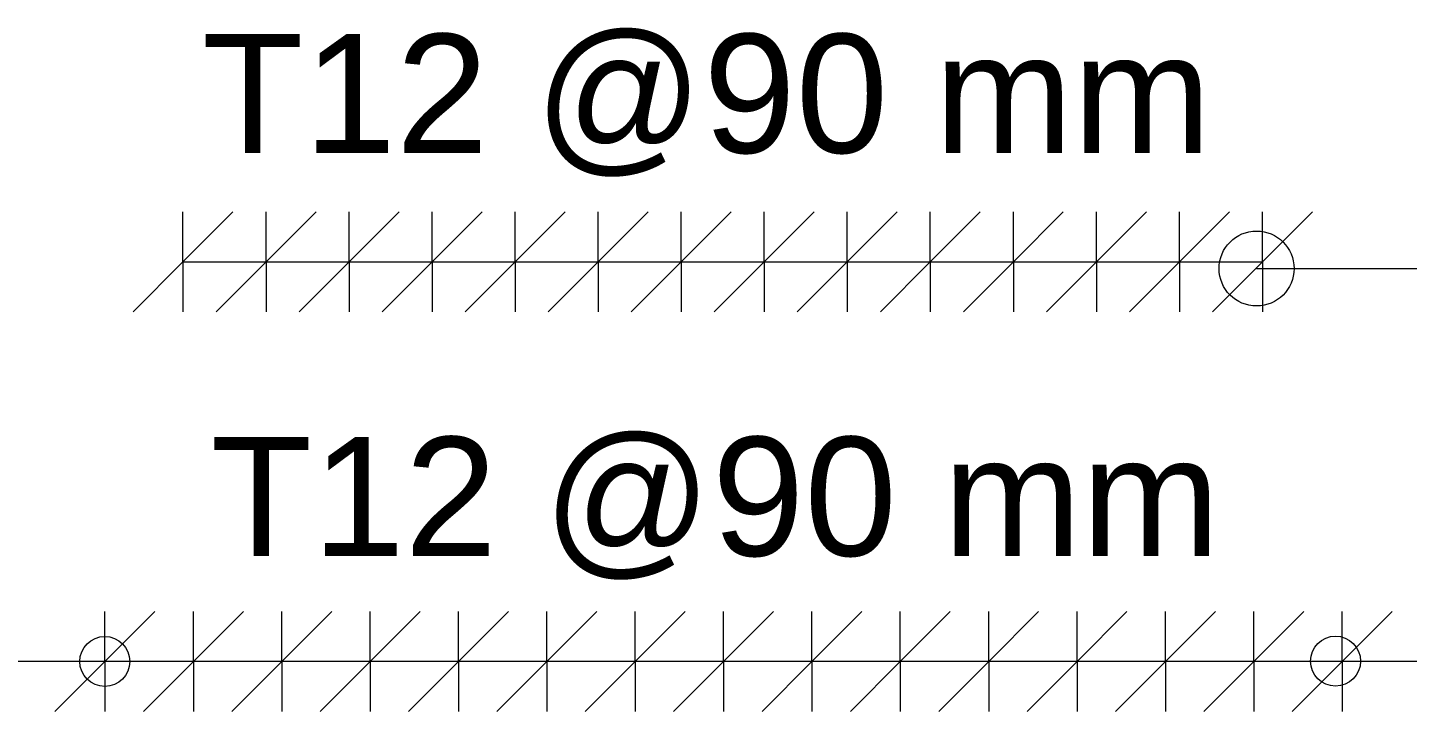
# Model space of a CAD drawing. Header units: millimetres. Extents: x -22025 to -1429, y -2879 to 29261.
# Drawn here: x -20286 to -18905, y -2561 to -1876 of the extents above; entities that cross this region are included whole.
import ezdxf

# ---------------------------------------------------------------- set-up
doc = ezdxf.new("R2010")
doc.units = ezdxf.units.MM
for name, color, linetype, lineweight in [('A-ANNO-DIMS', 211, 'Continuous', 9), ('A-ANNO-DIMS-50', 211, 'Continuous', 9), ('S-RBAR-IDEN', 171, 'Continuous', 9)]:
    doc.layers.add(name, color=color, linetype=linetype, lineweight=lineweight)
doc.styles.add('Arial', font='arial.ttf', dxfattribs={"height": 119.0625})
doc.dimstyles.new('Arrow_Filled_-_2_5_NI_UI_1', dxfattribs={"dimscale": 304.8, "dimtxt": 130.920493, "dimasz": 0.328084, "dimexe": 0.164042, "dimexo": 0.0625, "dimgap": 0.164042, "dimtad": 1, "dimdec": 4, "dimzin": 0, "dimdsep": 46, "dimtxsty": 'Arial', "dimblk1": 'OBLIQUE', "dimblk2": 'OBLIQUE', "dimsah": 1, "dimcen": 0.09, "dimazin": 0, "dimtfac": 1, "dimtdec": 4, "dimtix": 1, "dimtmove": 0, "dimatfit": 3, "dimfxl": 0.164042, "dimfxlon": 1, "dimtvp": 1, "dimtolj": 1, "dimtzin": 0, "dimarcsym": 2})

# ---------------------------------------------------------------- blocks, each defined once
blk = doc.blocks.new('DIMBLOCK128-Elevation Front Copy 1')
at = {"layer": 'A-ANNO-DIMS-50'}
for p, q in [((-20130.5, -2110.8), (-20080.5, -2060.8)), ((-20130.5, -2110.8), (-20130.5, -2060.8)), ((-20047.4, -2110.8), (-19997.4, -2060.8)), ((-20047.4, -2110.8), (-20047.4, -2060.8)), ((-20130.5, -2110.8), (-20180.5, -2160.8)), ((-20130.5, -2110.8), (-20047.4, -2110.8)), ((-20130.5, -2110.8), (-20130.5, -2160.8)), ((-20047.4, -2110.8), (-20097.4, -2160.8)), ((-20047.4, -2110.8), (-20047.4, -2160.8))]:
    blk.add_line(p, q, dxfattribs=at)
blk = doc.blocks.new('_Oblique')
at = {"color": 0, "linetype": 'ByBlock', "lineweight": -2}
blk.add_line((-0.5, -0.5), (0.5, 0.5), dxfattribs=at)
blk = doc.blocks.new('DIMBLOCK129-Elevation Front Copy 1')
at = {"layer": 'A-ANNO-DIMS-50'}
for p, q in [((-20047.4, -2110.8), (-19997.4, -2060.8)), ((-20047.4, -2110.8), (-20047.4, -2060.8)), ((-19964.3, -2110.8), (-19914.3, -2060.8)), ((-19964.3, -2110.8), (-19964.3, -2060.8)), ((-20047.4, -2110.8), (-20097.4, -2160.8)), ((-20047.4, -2110.8), (-19964.3, -2110.8)), ((-20047.4, -2110.8), (-20047.4, -2160.8)), ((-19964.3, -2110.8), (-20014.3, -2160.8)), ((-19964.3, -2110.8), (-19964.3, -2160.8))]:
    blk.add_line(p, q, dxfattribs=at)
blk = doc.blocks.new('DIMBLOCK130-Elevation Front Copy 1')
at = {"layer": 'A-ANNO-DIMS-50'}
for p, q in [((-19964.3, -2110.8), (-19914.3, -2060.8)), ((-19964.3, -2110.8), (-19964.3, -2060.8)), ((-19881.2, -2110.8), (-19831.2, -2060.8)), ((-19881.2, -2110.8), (-19881.2, -2060.8)), ((-19964.3, -2110.8), (-20014.3, -2160.8)), ((-19964.3, -2110.8), (-19881.2, -2110.8)), ((-19964.3, -2110.8), (-19964.3, -2160.8)), ((-19881.2, -2110.8), (-19931.2, -2160.8)), ((-19881.2, -2110.8), (-19881.2, -2160.8))]:
    blk.add_line(p, q, dxfattribs=at)
blk = doc.blocks.new('DIMBLOCK131-Elevation Front Copy 1')
at = {"layer": 'A-ANNO-DIMS-50'}
for p, q in [((-19881.2, -2110.8), (-19831.2, -2060.8)), ((-19881.2, -2110.8), (-19881.2, -2060.8)), ((-19798.1, -2110.8), (-19748.1, -2060.8)), ((-19798.1, -2110.8), (-19798.1, -2060.8)), ((-19881.2, -2110.8), (-19931.2, -2160.8)), ((-19881.2, -2110.8), (-19798.1, -2110.8)), ((-19881.2, -2110.8), (-19881.2, -2160.8)), ((-19798.1, -2110.8), (-19848.1, -2160.8)), ((-19798.1, -2110.8), (-19798.1, -2160.8))]:
    blk.add_line(p, q, dxfattribs=at)
blk = doc.blocks.new('DIMBLOCK132-Elevation Front Copy 1')
at = {"layer": 'A-ANNO-DIMS-50'}
for p, q in [((-19798.1, -2110.8), (-19748.1, -2060.8)), ((-19798.1, -2110.8), (-19798.1, -2060.8)), ((-19715, -2110.8), (-19665, -2060.8)), ((-19715, -2110.8), (-19715, -2060.8)), ((-19798.1, -2110.8), (-19848.1, -2160.8)), ((-19798.1, -2110.8), (-19715, -2110.8)), ((-19798.1, -2110.8), (-19798.1, -2160.8)), ((-19715, -2110.8), (-19765, -2160.8)), ((-19715, -2110.8), (-19715, -2160.8))]:
    blk.add_line(p, q, dxfattribs=at)
blk = doc.blocks.new('DIMBLOCK133-Elevation Front Copy 1')
at = {"layer": 'A-ANNO-DIMS-50'}
for p, q in [((-19715, -2110.8), (-19665, -2060.8)), ((-19715, -2110.8), (-19715, -2060.8)), ((-19631.9, -2110.8), (-19581.9, -2060.8)), ((-19631.9, -2110.8), (-19631.9, -2060.8)), ((-19715, -2110.8), (-19765, -2160.8)), ((-19715, -2110.8), (-19631.9, -2110.8)), ((-19715, -2110.8), (-19715, -2160.8)), ((-19631.9, -2110.8), (-19681.9, -2160.8)), ((-19631.9, -2110.8), (-19631.9, -2160.8))]:
    blk.add_line(p, q, dxfattribs=at)
blk = doc.blocks.new('DIMBLOCK134-Elevation Front Copy 1')
at = {"layer": 'A-ANNO-DIMS-50'}
for p, q in [((-19631.9, -2110.8), (-19581.9, -2060.8)), ((-19631.9, -2110.8), (-19631.9, -2060.8)), ((-19548.9, -2110.8), (-19498.9, -2060.8)), ((-19548.9, -2110.8), (-19548.9, -2060.8)), ((-19631.9, -2110.8), (-19681.9, -2160.8)), ((-19631.9, -2110.8), (-19548.9, -2110.8)), ((-19631.9, -2110.8), (-19631.9, -2160.8)), ((-19548.9, -2110.8), (-19598.9, -2160.8)), ((-19548.9, -2110.8), (-19548.9, -2160.8))]:
    blk.add_line(p, q, dxfattribs=at)
blk = doc.blocks.new('DIMBLOCK135-Elevation Front Copy 1')
at = {"layer": 'A-ANNO-DIMS-50'}
for p, q in [((-19548.9, -2110.8), (-19498.9, -2060.8)), ((-19548.9, -2110.8), (-19548.9, -2060.8)), ((-19465.8, -2110.8), (-19415.8, -2060.8)), ((-19465.8, -2110.8), (-19465.8, -2060.8)), ((-19548.9, -2110.8), (-19598.9, -2160.8)), ((-19548.9, -2110.8), (-19465.8, -2110.8)), ((-19548.9, -2110.8), (-19548.9, -2160.8)), ((-19465.8, -2110.8), (-19515.8, -2160.8)), ((-19465.8, -2110.8), (-19465.8, -2160.8))]:
    blk.add_line(p, q, dxfattribs=at)
blk = doc.blocks.new('DIMBLOCK136-Elevation Front Copy 1')
at = {"layer": 'A-ANNO-DIMS-50'}
for p, q in [((-19465.8, -2110.8), (-19415.8, -2060.8)), ((-19465.8, -2110.8), (-19465.8, -2060.8)), ((-19382.7, -2110.8), (-19332.7, -2060.8)), ((-19382.7, -2110.8), (-19382.7, -2060.8)), ((-19465.8, -2110.8), (-19515.8, -2160.8)), ((-19465.8, -2110.8), (-19382.7, -2110.8)), ((-19465.8, -2110.8), (-19465.8, -2160.8)), ((-19382.7, -2110.8), (-19432.7, -2160.8)), ((-19382.7, -2110.8), (-19382.7, -2160.8))]:
    blk.add_line(p, q, dxfattribs=at)
blk = doc.blocks.new('DIMBLOCK137-Elevation Front Copy 1')
at = {"layer": 'A-ANNO-DIMS-50'}
for p, q in [((-19382.7, -2110.8), (-19332.7, -2060.8)), ((-19382.7, -2110.8), (-19382.7, -2060.8)), ((-19299.6, -2110.8), (-19249.6, -2060.8)), ((-19299.6, -2110.8), (-19299.6, -2060.8)), ((-19382.7, -2110.8), (-19432.7, -2160.8)), ((-19382.7, -2110.8), (-19299.6, -2110.8)), ((-19382.7, -2110.8), (-19382.7, -2160.8)), ((-19299.6, -2110.8), (-19349.6, -2160.8)), ((-19299.6, -2110.8), (-19299.6, -2160.8))]:
    blk.add_line(p, q, dxfattribs=at)
blk = doc.blocks.new('DIMBLOCK138-Elevation Front Copy 1')
at = {"layer": 'A-ANNO-DIMS-50'}
for p, q in [((-19299.6, -2110.8), (-19249.6, -2060.8)), ((-19299.6, -2110.8), (-19299.6, -2060.8)), ((-19216.5, -2110.8), (-19166.5, -2060.8)), ((-19216.5, -2110.8), (-19216.5, -2060.8)), ((-19299.6, -2110.8), (-19349.6, -2160.8)), ((-19299.6, -2110.8), (-19216.5, -2110.8)), ((-19299.6, -2110.8), (-19299.6, -2160.8)), ((-19216.5, -2110.8), (-19266.5, -2160.8)), ((-19216.5, -2110.8), (-19216.5, -2160.8))]:
    blk.add_line(p, q, dxfattribs=at)
blk = doc.blocks.new('DIMBLOCK139-Elevation Front Copy 1')
at = {"layer": 'A-ANNO-DIMS-50'}
for p, q in [((-19216.5, -2110.8), (-19166.5, -2060.8)), ((-19216.5, -2110.8), (-19216.5, -2060.8)), ((-19133.4, -2110.8), (-19083.4, -2060.8)), ((-19133.4, -2110.8), (-19133.4, -2060.8)), ((-19216.5, -2110.8), (-19266.5, -2160.8)), ((-19216.5, -2110.8), (-19133.4, -2110.8)), ((-19216.5, -2110.8), (-19216.5, -2160.8)), ((-19133.4, -2110.8), (-19183.4, -2160.8)), ((-19133.4, -2110.8), (-19133.4, -2160.8))]:
    blk.add_line(p, q, dxfattribs=at)
blk = doc.blocks.new('DIMBLOCK140-Elevation Front Copy 1')
at = {"layer": 'A-ANNO-DIMS-50'}
for p, q in [((-19133.4, -2110.8), (-19083.4, -2060.8)), ((-19133.4, -2110.8), (-19133.4, -2060.8)), ((-19050.4, -2110.8), (-19000.4, -2060.8)), ((-19050.4, -2110.8), (-19050.4, -2060.8)), ((-19133.4, -2110.8), (-19183.4, -2160.8)), ((-19133.4, -2110.8), (-19050.4, -2110.8)), ((-19133.4, -2110.8), (-19133.4, -2160.8)), ((-19050.4, -2110.8), (-19100.4, -2160.8)), ((-19050.4, -2110.8), (-19050.4, -2160.8))]:
    blk.add_line(p, q, dxfattribs=at)
blk = doc.blocks.new('DIMBLOCK141-Elevation Front Copy 1')
at = {"layer": 'A-ANNO-DIMS-50'}
for p, q in [((-20130.5, -2110.8), (-20080.5, -2060.8)), ((-20130.5, -2110.8), (-20130.5, -2060.8)), ((-20047.4, -2110.8), (-19997.4, -2060.8)), ((-20047.4, -2110.8), (-20047.4, -2060.8)), ((-19964.3, -2110.8), (-19914.3, -2060.8)), ((-19964.3, -2110.8), (-19964.3, -2060.8)), ((-19881.2, -2110.8), (-19831.2, -2060.8)), ((-19881.2, -2110.8), (-19881.2, -2060.8)), ((-19798.1, -2110.8), (-19748.1, -2060.8)), ((-19798.1, -2110.8), (-19798.1, -2060.8)), ((-19715, -2110.8), (-19665, -2060.8)), ((-19715, -2110.8), (-19715, -2060.8)), ((-19631.9, -2110.8), (-19581.9, -2060.8)), ((-19631.9, -2110.8), (-19631.9, -2060.8)), ((-19548.9, -2110.8), (-19498.9, -2060.8)), ((-19548.9, -2110.8), (-19548.9, -2060.8)), ((-19465.8, -2110.8), (-19415.8, -2060.8)), ((-19465.8, -2110.8), (-19465.8, -2060.8)), ((-19382.7, -2110.8), (-19332.7, -2060.8)), ((-19382.7, -2110.8), (-19382.7, -2060.8)), ((-19299.6, -2110.8), (-19249.6, -2060.8)), ((-19299.6, -2110.8), (-19299.6, -2060.8)), ((-19216.5, -2110.8), (-19166.5, -2060.8)), ((-19216.5, -2110.8), (-19216.5, -2060.8)), ((-19133.4, -2110.8), (-19083.4, -2060.8)), ((-19133.4, -2110.8), (-19133.4, -2060.8)), ((-19050.4, -2110.8), (-19000.4, -2060.8)), ((-19050.4, -2110.8), (-19050.4, -2060.8)), ((-20130.5, -2110.8), (-20180.5, -2160.8)), ((-20130.5, -2110.8), (-19050.4, -2110.8)), ((-20130.5, -2110.8), (-20047.4, -2110.8)), ((-20130.5, -2110.8), (-20130.5, -2160.8)), ((-20047.4, -2110.8), (-20097.4, -2160.8)), ((-20047.4, -2110.8), (-19964.3, -2110.8)), ((-20047.4, -2110.8), (-20047.4, -2160.8)), ((-19964.3, -2110.8), (-20014.3, -2160.8)), ((-19964.3, -2110.8), (-19881.2, -2110.8)), ((-19964.3, -2110.8), (-19964.3, -2160.8)), ((-19881.2, -2110.8), (-19931.2, -2160.8)), ((-19881.2, -2110.8), (-19798.1, -2110.8)), ((-19881.2, -2110.8), (-19881.2, -2160.8)), ((-19798.1, -2110.8), (-19848.1, -2160.8)), ((-19798.1, -2110.8), (-19715, -2110.8)), ((-19798.1, -2110.8), (-19798.1, -2160.8)), ((-19715, -2110.8), (-19765, -2160.8)), ((-19715, -2110.8), (-19631.9, -2110.8)), ((-19715, -2110.8), (-19715, -2160.8)), ((-19631.9, -2110.8), (-19681.9, -2160.8)), ((-19631.9, -2110.8), (-19548.9, -2110.8)), ((-19631.9, -2110.8), (-19631.9, -2160.8)), ((-19548.9, -2110.8), (-19598.9, -2160.8)), ((-19548.9, -2110.8), (-19465.8, -2110.8)), ((-19548.9, -2110.8), (-19548.9, -2160.8)), ((-19465.8, -2110.8), (-19515.8, -2160.8)), ((-19465.8, -2110.8), (-19382.7, -2110.8)), ((-19465.8, -2110.8), (-19465.8, -2160.8)), ((-19382.7, -2110.8), (-19432.7, -2160.8)), ((-19382.7, -2110.8), (-19299.6, -2110.8)), ((-19382.7, -2110.8), (-19382.7, -2160.8)), ((-19299.6, -2110.8), (-19349.6, -2160.8)), ((-19299.6, -2110.8), (-19216.5, -2110.8)), ((-19299.6, -2110.8), (-19299.6, -2160.8)), ((-19216.5, -2110.8), (-19266.5, -2160.8)), ((-19216.5, -2110.8), (-19133.4, -2110.8)), ((-19216.5, -2110.8), (-19216.5, -2160.8)), ((-19133.4, -2110.8), (-19183.4, -2160.8)), ((-19133.4, -2110.8), (-19050.4, -2110.8)), ((-19133.4, -2110.8), (-19133.4, -2160.8)), ((-19050.4, -2110.8), (-19100.4, -2160.8)), ((-19050.4, -2110.8), (-19050.4, -2160.8))]:
    blk.add_line(p, q, dxfattribs=at)
blk = doc.blocks.new('_None')
blk = doc.blocks.new('DIMBLOCK204-Elevation Front Copy 1')
at = {"layer": 'A-ANNO-DIMS-50'}
for p, q in [((-19059, -2510.6), (-19009, -2460.6)), ((-19059, -2510.6), (-19059, -2460.6)), ((-18970.6, -2510.6), (-18920.6, -2460.6)), ((-18970.6, -2510.6), (-18970.6, -2460.6)), ((-19059, -2510.6), (-19109, -2560.6)), ((-18970.6, -2510.6), (-19059, -2510.6)), ((-19059, -2510.6), (-19059, -2560.6)), ((-18970.6, -2510.6), (-19020.6, -2560.6)), ((-18970.6, -2510.6), (-18970.6, -2560.6))]:
    blk.add_line(p, q, dxfattribs=at)
blk = doc.blocks.new('DIMBLOCK205-Elevation Front Copy 1')
at = {"layer": 'A-ANNO-DIMS-50'}
for p, q in [((-19147.4, -2510.6), (-19097.4, -2460.6)), ((-19147.4, -2510.6), (-19147.4, -2460.6)), ((-19059, -2510.6), (-19009, -2460.6)), ((-19059, -2510.6), (-19059, -2460.6)), ((-19147.4, -2510.6), (-19197.4, -2560.6)), ((-19059, -2510.6), (-19147.4, -2510.6)), ((-19147.4, -2510.6), (-19147.4, -2560.6)), ((-19059, -2510.6), (-19109, -2560.6)), ((-19059, -2510.6), (-19059, -2560.6))]:
    blk.add_line(p, q, dxfattribs=at)
blk = doc.blocks.new('DIMBLOCK206-Elevation Front Copy 1')
at = {"layer": 'A-ANNO-DIMS-50'}
for p, q in [((-19235.9, -2510.6), (-19185.9, -2460.6)), ((-19235.9, -2510.6), (-19235.9, -2460.6)), ((-19147.4, -2510.6), (-19097.4, -2460.6)), ((-19147.4, -2510.6), (-19147.4, -2460.6)), ((-19235.9, -2510.6), (-19285.9, -2560.6)), ((-19147.4, -2510.6), (-19235.9, -2510.6)), ((-19235.9, -2510.6), (-19235.9, -2560.6)), ((-19147.4, -2510.6), (-19197.4, -2560.6)), ((-19147.4, -2510.6), (-19147.4, -2560.6))]:
    blk.add_line(p, q, dxfattribs=at)
blk = doc.blocks.new('DIMBLOCK207-Elevation Front Copy 1')
at = {"layer": 'A-ANNO-DIMS-50'}
for p, q in [((-19324.3, -2510.6), (-19274.3, -2460.6)), ((-19324.3, -2510.6), (-19324.3, -2460.6)), ((-19235.9, -2510.6), (-19185.9, -2460.6)), ((-19235.9, -2510.6), (-19235.9, -2460.6)), ((-19324.3, -2510.6), (-19374.3, -2560.6)), ((-19235.9, -2510.6), (-19324.3, -2510.6)), ((-19324.3, -2510.6), (-19324.3, -2560.6)), ((-19235.9, -2510.6), (-19285.9, -2560.6)), ((-19235.9, -2510.6), (-19235.9, -2560.6))]:
    blk.add_line(p, q, dxfattribs=at)
blk = doc.blocks.new('DIMBLOCK208-Elevation Front Copy 1')
at = {"layer": 'A-ANNO-DIMS-50'}
for p, q in [((-19412.7, -2510.6), (-19362.7, -2460.6)), ((-19412.7, -2510.6), (-19412.7, -2460.6)), ((-19324.3, -2510.6), (-19274.3, -2460.6)), ((-19324.3, -2510.6), (-19324.3, -2460.6)), ((-19412.7, -2510.6), (-19462.7, -2560.6)), ((-19324.3, -2510.6), (-19412.7, -2510.6)), ((-19412.7, -2510.6), (-19412.7, -2560.6)), ((-19324.3, -2510.6), (-19374.3, -2560.6)), ((-19324.3, -2510.6), (-19324.3, -2560.6))]:
    blk.add_line(p, q, dxfattribs=at)
blk = doc.blocks.new('DIMBLOCK209-Elevation Front Copy 1')
at = {"layer": 'A-ANNO-DIMS-50'}
for p, q in [((-19501.1, -2510.6), (-19451.1, -2460.6)), ((-19501.1, -2510.6), (-19501.1, -2460.6)), ((-19412.7, -2510.6), (-19362.7, -2460.6)), ((-19412.7, -2510.6), (-19412.7, -2460.6)), ((-19501.1, -2510.6), (-19551.1, -2560.6)), ((-19412.7, -2510.6), (-19501.1, -2510.6)), ((-19501.1, -2510.6), (-19501.1, -2560.6)), ((-19412.7, -2510.6), (-19462.7, -2560.6)), ((-19412.7, -2510.6), (-19412.7, -2560.6))]:
    blk.add_line(p, q, dxfattribs=at)
blk = doc.blocks.new('DIMBLOCK210-Elevation Front Copy 1')
at = {"layer": 'A-ANNO-DIMS-50'}
for p, q in [((-19589.6, -2510.6), (-19539.6, -2460.6)), ((-19589.6, -2510.6), (-19589.6, -2460.6)), ((-19501.1, -2510.6), (-19451.1, -2460.6)), ((-19501.1, -2510.6), (-19501.1, -2460.6)), ((-19589.6, -2510.6), (-19639.6, -2560.6)), ((-19501.1, -2510.6), (-19589.6, -2510.6)), ((-19589.6, -2510.6), (-19589.6, -2560.6)), ((-19501.1, -2510.6), (-19551.1, -2560.6)), ((-19501.1, -2510.6), (-19501.1, -2560.6))]:
    blk.add_line(p, q, dxfattribs=at)
blk = doc.blocks.new('DIMBLOCK211-Elevation Front Copy 1')
at = {"layer": 'A-ANNO-DIMS-50'}
for p, q in [((-19678, -2510.6), (-19628, -2460.6)), ((-19678, -2510.6), (-19678, -2460.6)), ((-19589.6, -2510.6), (-19539.6, -2460.6)), ((-19589.6, -2510.6), (-19589.6, -2460.6)), ((-19678, -2510.6), (-19728, -2560.6)), ((-19589.6, -2510.6), (-19678, -2510.6)), ((-19678, -2510.6), (-19678, -2560.6)), ((-19589.6, -2510.6), (-19639.6, -2560.6)), ((-19589.6, -2510.6), (-19589.6, -2560.6))]:
    blk.add_line(p, q, dxfattribs=at)
blk = doc.blocks.new('DIMBLOCK212-Elevation Front Copy 1')
at = {"layer": 'A-ANNO-DIMS-50'}
for p, q in [((-19766.4, -2510.6), (-19716.4, -2460.6)), ((-19766.4, -2510.6), (-19766.4, -2460.6)), ((-19678, -2510.6), (-19628, -2460.6)), ((-19678, -2510.6), (-19678, -2460.6)), ((-19766.4, -2510.6), (-19816.4, -2560.6)), ((-19678, -2510.6), (-19766.4, -2510.6)), ((-19766.4, -2510.6), (-19766.4, -2560.6)), ((-19678, -2510.6), (-19728, -2560.6)), ((-19678, -2510.6), (-19678, -2560.6))]:
    blk.add_line(p, q, dxfattribs=at)
blk = doc.blocks.new('DIMBLOCK213-Elevation Front Copy 1')
at = {"layer": 'A-ANNO-DIMS-50'}
for p, q in [((-19854.9, -2510.6), (-19804.9, -2460.6)), ((-19854.9, -2510.6), (-19854.9, -2460.6)), ((-19766.4, -2510.6), (-19716.4, -2460.6)), ((-19766.4, -2510.6), (-19766.4, -2460.6)), ((-19854.9, -2510.6), (-19904.9, -2560.6)), ((-19766.4, -2510.6), (-19854.9, -2510.6)), ((-19854.9, -2510.6), (-19854.9, -2560.6)), ((-19766.4, -2510.6), (-19816.4, -2560.6)), ((-19766.4, -2510.6), (-19766.4, -2560.6))]:
    blk.add_line(p, q, dxfattribs=at)
blk = doc.blocks.new('DIMBLOCK214-Elevation Front Copy 1')
at = {"layer": 'A-ANNO-DIMS-50'}
for p, q in [((-19943.3, -2510.6), (-19893.3, -2460.6)), ((-19943.3, -2510.6), (-19943.3, -2460.6)), ((-19854.9, -2510.6), (-19804.9, -2460.6)), ((-19854.9, -2510.6), (-19854.9, -2460.6)), ((-19943.3, -2510.6), (-19993.3, -2560.6)), ((-19854.9, -2510.6), (-19943.3, -2510.6)), ((-19943.3, -2510.6), (-19943.3, -2560.6)), ((-19854.9, -2510.6), (-19904.9, -2560.6)), ((-19854.9, -2510.6), (-19854.9, -2560.6))]:
    blk.add_line(p, q, dxfattribs=at)
blk = doc.blocks.new('DIMBLOCK215-Elevation Front Copy 1')
at = {"layer": 'A-ANNO-DIMS-50'}
for p, q in [((-20031.7, -2510.6), (-19981.7, -2460.6)), ((-20031.7, -2510.6), (-20031.7, -2460.6)), ((-19943.3, -2510.6), (-19893.3, -2460.6)), ((-19943.3, -2510.6), (-19943.3, -2460.6)), ((-20031.7, -2510.6), (-20081.7, -2560.6)), ((-19943.3, -2510.6), (-20031.7, -2510.6)), ((-20031.7, -2510.6), (-20031.7, -2560.6)), ((-19943.3, -2510.6), (-19993.3, -2560.6)), ((-19943.3, -2510.6), (-19943.3, -2560.6))]:
    blk.add_line(p, q, dxfattribs=at)
blk = doc.blocks.new('DIMBLOCK216-Elevation Front Copy 1')
at = {"layer": 'A-ANNO-DIMS-50'}
for p, q in [((-20120.1, -2510.6), (-20070.1, -2460.6)), ((-20120.1, -2510.6), (-20120.1, -2460.6)), ((-20031.7, -2510.6), (-19981.7, -2460.6)), ((-20031.7, -2510.6), (-20031.7, -2460.6)), ((-20120.1, -2510.6), (-20170.1, -2560.6)), ((-20031.7, -2510.6), (-20120.1, -2510.6)), ((-20120.1, -2510.6), (-20120.1, -2560.6)), ((-20031.7, -2510.6), (-20081.7, -2560.6)), ((-20031.7, -2510.6), (-20031.7, -2560.6))]:
    blk.add_line(p, q, dxfattribs=at)
blk = doc.blocks.new('DIMBLOCK217-Elevation Front Copy 1')
at = {"layer": 'A-ANNO-DIMS-50'}
for p, q in [((-20208.6, -2510.6), (-20158.6, -2460.6)), ((-20208.6, -2510.6), (-20208.6, -2460.6)), ((-20120.1, -2510.6), (-20070.1, -2460.6)), ((-20120.1, -2510.6), (-20120.1, -2460.6)), ((-20208.6, -2510.6), (-20258.6, -2560.6)), ((-20120.1, -2510.6), (-20208.6, -2510.6)), ((-20208.6, -2510.6), (-20208.6, -2560.6)), ((-20120.1, -2510.6), (-20170.1, -2560.6)), ((-20120.1, -2510.6), (-20120.1, -2560.6))]:
    blk.add_line(p, q, dxfattribs=at)
blk = doc.blocks.new('DIMBLOCK218-Elevation Front Copy 1')
at = {"layer": 'A-ANNO-DIMS-50'}
for p, q in [((-20208.6, -2510.6), (-20158.6, -2460.6)), ((-20208.6, -2510.6), (-20208.6, -2460.6)), ((-20120.1, -2510.6), (-20070.1, -2460.6)), ((-20120.1, -2510.6), (-20120.1, -2460.6)), ((-20031.7, -2510.6), (-19981.7, -2460.6)), ((-20031.7, -2510.6), (-20031.7, -2460.6)), ((-19943.3, -2510.6), (-19893.3, -2460.6)), ((-19943.3, -2510.6), (-19943.3, -2460.6)), ((-19854.9, -2510.6), (-19804.9, -2460.6)), ((-19854.9, -2510.6), (-19854.9, -2460.6)), ((-19766.4, -2510.6), (-19716.4, -2460.6)), ((-19766.4, -2510.6), (-19766.4, -2460.6)), ((-19678, -2510.6), (-19628, -2460.6)), ((-19678, -2510.6), (-19678, -2460.6)), ((-19589.6, -2510.6), (-19539.6, -2460.6)), ((-19589.6, -2510.6), (-19589.6, -2460.6)), ((-19501.1, -2510.6), (-19451.1, -2460.6)), ((-19501.1, -2510.6), (-19501.1, -2460.6)), ((-19412.7, -2510.6), (-19362.7, -2460.6)), ((-19412.7, -2510.6), (-19412.7, -2460.6)), ((-19324.3, -2510.6), (-19274.3, -2460.6)), ((-19324.3, -2510.6), (-19324.3, -2460.6)), ((-19235.9, -2510.6), (-19185.9, -2460.6)), ((-19235.9, -2510.6), (-19235.9, -2460.6)), ((-19147.4, -2510.6), (-19097.4, -2460.6)), ((-19147.4, -2510.6), (-19147.4, -2460.6)), ((-19059, -2510.6), (-19009, -2460.6)), ((-19059, -2510.6), (-19059, -2460.6)), ((-18970.6, -2510.6), (-18920.6, -2460.6)), ((-18970.6, -2510.6), (-18970.6, -2460.6)), ((-20208.6, -2510.6), (-20258.6, -2560.6)), ((-18970.6, -2510.6), (-20208.6, -2510.6)), ((-20120.1, -2510.6), (-20208.6, -2510.6)), ((-20208.6, -2510.6), (-20208.6, -2560.6)), ((-20120.1, -2510.6), (-20170.1, -2560.6)), ((-20031.7, -2510.6), (-20120.1, -2510.6)), ((-20120.1, -2510.6), (-20120.1, -2560.6)), ((-20031.7, -2510.6), (-20081.7, -2560.6)), ((-19943.3, -2510.6), (-20031.7, -2510.6)), ((-20031.7, -2510.6), (-20031.7, -2560.6)), ((-19943.3, -2510.6), (-19993.3, -2560.6)), ((-19854.9, -2510.6), (-19943.3, -2510.6)), ((-19943.3, -2510.6), (-19943.3, -2560.6)), ((-19854.9, -2510.6), (-19904.9, -2560.6)), ((-19766.4, -2510.6), (-19854.9, -2510.6)), ((-19854.9, -2510.6), (-19854.9, -2560.6)), ((-19766.4, -2510.6), (-19816.4, -2560.6)), ((-19678, -2510.6), (-19766.4, -2510.6)), ((-19766.4, -2510.6), (-19766.4, -2560.6)), ((-19678, -2510.6), (-19728, -2560.6)), ((-19589.6, -2510.6), (-19678, -2510.6)), ((-19678, -2510.6), (-19678, -2560.6)), ((-19589.6, -2510.6), (-19639.6, -2560.6)), ((-19501.1, -2510.6), (-19589.6, -2510.6)), ((-19589.6, -2510.6), (-19589.6, -2560.6)), ((-19501.1, -2510.6), (-19551.1, -2560.6)), ((-19412.7, -2510.6), (-19501.1, -2510.6)), ((-19501.1, -2510.6), (-19501.1, -2560.6)), ((-19412.7, -2510.6), (-19462.7, -2560.6)), ((-19324.3, -2510.6), (-19412.7, -2510.6)), ((-19412.7, -2510.6), (-19412.7, -2560.6)), ((-19324.3, -2510.6), (-19374.3, -2560.6)), ((-19235.9, -2510.6), (-19324.3, -2510.6)), ((-19324.3, -2510.6), (-19324.3, -2560.6)), ((-19235.9, -2510.6), (-19285.9, -2560.6)), ((-19147.4, -2510.6), (-19235.9, -2510.6)), ((-19235.9, -2510.6), (-19235.9, -2560.6)), ((-19147.4, -2510.6), (-19197.4, -2560.6)), ((-19059, -2510.6), (-19147.4, -2510.6)), ((-19147.4, -2510.6), (-19147.4, -2560.6)), ((-19059, -2510.6), (-19109, -2560.6)), ((-18970.6, -2510.6), (-19059, -2510.6)), ((-19059, -2510.6), (-19059, -2560.6)), ((-18970.6, -2510.6), (-19020.6, -2560.6)), ((-18970.6, -2510.6), (-18970.6, -2560.6))]:
    blk.add_line(p, q, dxfattribs=at)

msp = doc.modelspace()

# ---------------------------------------------------------------- linework, layer by layer
at = {"layer": 'S-RBAR-IDEN'}
for p, q in [((-19056.25487, -2117.3698), (-18701.58903, -2117.3698)), ((-20208.81388, -2510.54463), (-20372.86877, -2510.54463)), ((-18977.22334, -2510.2359), (-18701.58903, -2510.2359))]:
    msp.add_line(p, q, dxfattribs=at)
for centre, radius in [((-19056.25487, -2117.3698), 37.5), ((-18977.22334, -2510.2359), 25), ((-20208.81388, -2510.54463), 25)]:
    msp.add_circle(centre, radius, dxfattribs=at)

# ---------------------------------------------------------------- dimensions: what is measured, and where the dimension line sits
at = {"layer": 'A-ANNO-DIMS'}
for base, p1, p2, text, override, picture, middle in [((-19050.35362, -2110.83343), (-20130.45961, -2060.83343), (-19050.35362, -2060.83343), '1080', {"dimpost": '<>', "dimblk1": 'None', "dimblk2": 'None', "dimsah": 1, "dimfxl": 1080.105985}, 'DIMBLOCK141-Elevation Front Copy 1', (-19590.40661, -2000.04333)), ((-20047.37453, -2110.83343), (-20130.45961, -2060.83343), (-20047.37453, -2060.83343), ' ', {"dimpost": '<>', "dimfxl": 83.085076}, 'DIMBLOCK128-Elevation Front Copy 1', (-20088.91707, -2110.83343)), ((-19964.28946, -2110.83343), (-20047.37453, -2060.83343), (-19964.28946, -2060.83343), ' ', {"dimpost": '<>', "dimfxl": 83.085076}, 'DIMBLOCK129-Elevation Front Copy 1', (-20005.83199, -2110.83343)), ((-19881.20438, -2110.83343), (-19964.28946, -2060.83343), (-19881.20438, -2060.83343), ' ', {"dimpost": '<>', "dimfxl": 83.085076}, 'DIMBLOCK130-Elevation Front Copy 1', (-19922.74692, -2110.83343)), ((-19798.1193, -2110.83343), (-19881.20438, -2060.83343), (-19798.1193, -2060.83343), ' ', {"dimpost": '<>', "dimfxl": 83.085076}, 'DIMBLOCK131-Elevation Front Copy 1', (-19839.66184, -2110.83343)), ((-19715.03423, -2110.83343), (-19798.1193, -2060.83343), (-19715.03423, -2060.83343), ' ', {"dimpost": '<>', "dimfxl": 83.085076}, 'DIMBLOCK132-Elevation Front Copy 1', (-19756.57677, -2110.83343)), ((-19631.94915, -2110.83343), (-19715.03423, -2060.83343), (-19631.94915, -2060.83343), ' ', {"dimpost": '<>', "dimfxl": 83.085076}, 'DIMBLOCK133-Elevation Front Copy 1', (-19673.49169, -2110.83343)), ((-19548.86408, -2110.83343), (-19631.94915, -2060.83343), (-19548.86408, -2060.83343), ' ', {"dimpost": '<>', "dimfxl": 83.085076}, 'DIMBLOCK134-Elevation Front Copy 1', (-19590.40661, -2110.83343)), ((-19465.779, -2110.83343), (-19548.86408, -2060.83343), (-19465.779, -2060.83343), ' ', {"dimpost": '<>', "dimfxl": 83.085076}, 'DIMBLOCK135-Elevation Front Copy 1', (-19507.32154, -2110.83343)), ((-19382.69393, -2110.83343), (-19465.779, -2060.83343), (-19382.69393, -2060.83343), ' ', {"dimpost": '<>', "dimfxl": 83.085076}, 'DIMBLOCK136-Elevation Front Copy 1', (-19424.23646, -2110.83343)), ((-19299.60885, -2110.83343), (-19382.69393, -2060.83343), (-19299.60885, -2060.83343), ' ', {"dimpost": '<>', "dimfxl": 83.085076}, 'DIMBLOCK137-Elevation Front Copy 1', (-19341.15139, -2110.83343)), ((-19216.52377, -2110.83343), (-19299.60885, -2060.83343), (-19216.52377, -2060.83343), ' ', {"dimpost": '<>', "dimfxl": 83.085076}, 'DIMBLOCK138-Elevation Front Copy 1', (-19258.06631, -2110.83343)), ((-19133.4387, -2110.83343), (-19216.52377, -2060.83343), (-19133.4387, -2060.83343), ' ', {"dimpost": '<>', "dimfxl": 83.085076}, 'DIMBLOCK139-Elevation Front Copy 1', (-19174.98124, -2110.83343)), ((-19050.35362, -2110.83343), (-19133.4387, -2060.83343), (-19050.35362, -2060.83343), ' ', {"dimpost": '<>', "dimfxl": 83.085076}, 'DIMBLOCK140-Elevation Front Copy 1', (-19091.89616, -2110.83343)), ((-20208.5695, -2510.57546), (-18970.5695, -2460.57546), (-20208.5695, -2460.57546), '1238', {"dimpost": '<>', "dimblk1": 'None', "dimblk2": 'None', "dimsah": 1, "dimfxl": 1238}, 'DIMBLOCK218-Elevation Front Copy 1', (-19589.5695, -2399.74476)), ((-20208.5695, -2510.57546), (-20120.14093, -2460.57546), (-20208.5695, -2460.57546), ' ', {"dimpost": '<>', "dimfxl": 88.428571}, 'DIMBLOCK217-Elevation Front Copy 1', (-20164.35521, -2510.57546)), ((-20120.14093, -2510.57546), (-20031.71235, -2460.57546), (-20120.14093, -2460.57546), ' ', {"dimpost": '<>', "dimfxl": 88.428571}, 'DIMBLOCK216-Elevation Front Copy 1', (-20075.92664, -2510.57546)), ((-20031.71235, -2510.57546), (-19943.28378, -2460.57546), (-20031.71235, -2460.57546), ' ', {"dimpost": '<>', "dimfxl": 88.428571}, 'DIMBLOCK215-Elevation Front Copy 1', (-19987.49807, -2510.57546)), ((-19943.28378, -2510.57546), (-19854.85521, -2460.57546), (-19943.28378, -2460.57546), ' ', {"dimpost": '<>', "dimfxl": 88.428571}, 'DIMBLOCK214-Elevation Front Copy 1', (-19899.0695, -2510.57546)), ((-19854.85521, -2510.57546), (-19766.42664, -2460.57546), (-19854.85521, -2460.57546), ' ', {"dimpost": '<>', "dimfxl": 88.428571}, 'DIMBLOCK213-Elevation Front Copy 1', (-19810.64093, -2510.57546)), ((-19766.42664, -2510.57546), (-19677.99807, -2460.57546), (-19766.42664, -2460.57546), ' ', {"dimpost": '<>', "dimfxl": 88.428571}, 'DIMBLOCK212-Elevation Front Copy 1', (-19722.21235, -2510.57546)), ((-19677.99807, -2510.57546), (-19589.5695, -2460.57546), (-19677.99807, -2460.57546), ' ', {"dimpost": '<>', "dimfxl": 88.428571}, 'DIMBLOCK211-Elevation Front Copy 1', (-19633.78378, -2510.57546)), ((-19589.5695, -2510.57546), (-19501.14093, -2460.57546), (-19589.5695, -2460.57546), ' ', {"dimpost": '<>', "dimfxl": 88.428571}, 'DIMBLOCK210-Elevation Front Copy 1', (-19545.35521, -2510.57546)), ((-19501.14093, -2510.57546), (-19412.71235, -2460.57546), (-19501.14093, -2460.57546), ' ', {"dimpost": '<>', "dimfxl": 88.428571}, 'DIMBLOCK209-Elevation Front Copy 1', (-19456.92664, -2510.57546)), ((-19412.71235, -2510.57546), (-19324.28378, -2460.57546), (-19412.71235, -2460.57546), ' ', {"dimpost": '<>', "dimfxl": 88.428571}, 'DIMBLOCK208-Elevation Front Copy 1', (-19368.49807, -2510.57546)), ((-19324.28378, -2510.57546), (-19235.85521, -2460.57546), (-19324.28378, -2460.57546), ' ', {"dimpost": '<>', "dimfxl": 88.428571}, 'DIMBLOCK207-Elevation Front Copy 1', (-19280.0695, -2510.57546)), ((-19235.85521, -2510.57546), (-19147.42664, -2460.57546), (-19235.85521, -2460.57546), ' ', {"dimpost": '<>', "dimfxl": 88.428571}, 'DIMBLOCK206-Elevation Front Copy 1', (-19191.64093, -2510.57546)), ((-19147.42664, -2510.57546), (-19058.99807, -2460.57546), (-19147.42664, -2460.57546), ' ', {"dimpost": '<>', "dimfxl": 88.428571}, 'DIMBLOCK205-Elevation Front Copy 1', (-19103.21235, -2510.57546)), ((-19058.99807, -2510.57546), (-18970.5695, -2460.57546), (-19058.99807, -2460.57546), ' ', {"dimpost": '<>', "dimfxl": 88.428571}, 'DIMBLOCK204-Elevation Front Copy 1', (-19014.78378, -2510.57546))]:
    dim = msp.add_linear_dim(base=base, p1=p1, p2=p2, text=text, dimstyle='Arrow_Filled_-_2_5_NI_UI_1', override=override, dxfattribs=at)
    dim.commit()
    dim.dimension.update_dxf_attribs({"geometry": picture, "text_midpoint": middle})

# ---------------------------------------------------------------- next in the draw order: texts
at = {"layer": 'S-RBAR-IDEN', "char_height": 119.0625, "width": 1238.6071875, "attachment_point": 1, "style": 'Arial', "bg_fill": 3, "box_fill_scale": 0, "bg_fill_color": 256, "bg_fill_true_color": 3254780160, "bg_fill_transparency": 256}
for insert in [(-20111.43541, -1882.62391), (-20102.77263, -2285.87027)]:
    msp.add_mtext('T12 @90 mm', dxfattribs=dict(at, insert=insert))

doc.saveas('drawing.dxf')
